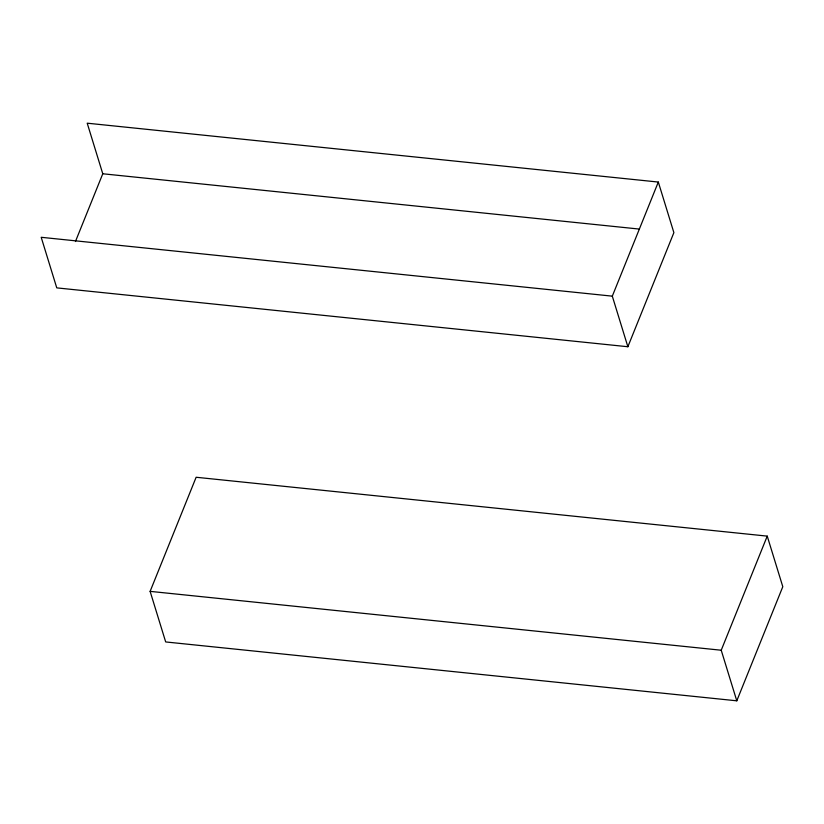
<?xml version="1.0" encoding="UTF-8"?>
<svg xmlns="http://www.w3.org/2000/svg" width="824" height="824" viewBox="0 0 824 824"><rect width="100%" height="100%" fill="white"/><g stroke="black" fill="none" stroke-linecap="round" stroke-linejoin="round"><path stroke-width="1.24" d="M75.448 241.514L102.773 173.771L87.21 123.188L658.314 182.053L673.878 232.636L627.867 346.739L56.763 287.875L41.2 237.291L612.304 296.156L627.867 346.739M150.123 591.364L196.133 477.261L767.237 536.125L782.8 586.709L736.79 700.812L165.686 641.947L150.123 591.364L721.227 650.229L736.79 700.812M612.304 296.156L658.314 182.053M721.227 650.229L767.237 536.125M102.773 173.771L639.3 229.072"/></g></svg>
